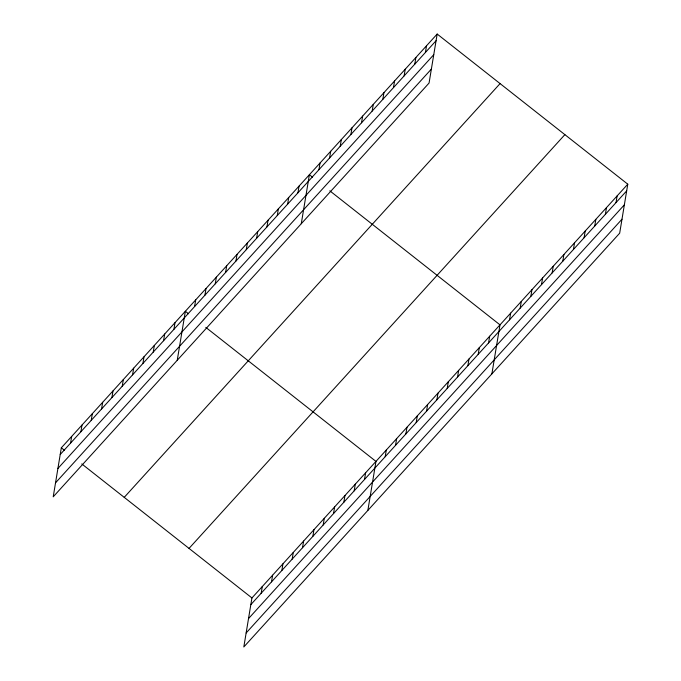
<?xml version="1.0" encoding="UTF-8"?>
<svg xmlns="http://www.w3.org/2000/svg" width="681" height="681" viewBox="0 0 681 681"><rect width="100%" height="100%" fill="white"/><g stroke="black" fill="none" stroke-linecap="round" stroke-linejoin="round"><path stroke-width="1.02" d="M437.176 34.05L61.324 447.817L53.22 496.815L429.064 83.048L437.176 34.05L627.78 184.185L619.676 233.183L243.824 646.95L251.936 597.952L627.78 184.185M70.56 443.118L71.667 436.436M80.894 431.737L82.001 425.063M91.228 420.364L92.335 413.682M101.563 408.983L102.669 402.301M111.897 397.602L113.003 390.92M122.239 386.221L123.346 379.547M132.574 374.848L133.68 368.166M142.908 363.467L144.014 356.784M153.242 352.086L154.349 345.412M163.576 340.713L164.683 334.03M173.919 329.332L175.017 322.649M177.247 360.275L185.36 311.277L188.501 313.754M194.587 306.578L195.694 299.895M204.921 295.196L206.028 288.514M215.256 283.815L216.362 277.141M225.598 272.443L226.696 265.76M235.932 261.061L237.039 254.379M246.267 249.68L247.373 242.998M256.601 238.299L257.707 231.625M266.935 226.926L268.042 220.244M277.269 215.545L278.376 208.863M287.612 204.164L288.718 197.49M297.946 192.791L299.053 186.109M301.274 223.726L309.387 174.728L312.528 177.205M318.929 169.688L320.036 163.006M329.578 157.966L330.685 151.284M261.172 593.253L262.279 586.571M340.228 146.236L341.334 139.562M271.506 581.872L272.613 575.198M350.877 134.515L351.983 127.841M281.84 570.499L282.947 563.817M361.526 122.793L362.632 116.111M292.175 559.118L293.281 552.436M372.175 111.071L373.282 104.389M302.509 547.737L303.615 541.063M382.824 99.349L383.931 92.667M312.851 536.356L313.95 529.682M393.473 87.619L394.58 80.945M323.186 524.983L324.292 518.301M404.122 75.897L405.229 69.224M333.52 513.602L334.626 506.919M414.772 64.176L415.878 57.493M343.854 502.22L344.961 495.547M425.421 52.454L426.527 45.772M354.188 490.848L355.295 484.165M364.522 479.467L365.629 472.784M367.859 510.409L375.972 461.412L205.798 327.374M385.199 456.713L386.306 450.03M395.533 445.331L396.64 438.649M405.867 433.95L406.974 427.276M416.202 422.578L417.308 415.895M426.544 411.196L427.642 404.514M436.879 399.815L437.985 393.141M447.213 388.442L448.319 381.76M457.547 377.061L458.653 370.379M467.881 365.68L468.988 358.998M478.215 354.299L479.322 347.625M488.558 342.926L489.665 336.244M491.886 373.86L499.999 324.863L329.825 190.833M509.541 319.823L510.648 313.141M520.19 308.101L521.297 301.419M530.84 296.371L531.946 289.697M541.489 284.649L542.595 277.976M552.138 272.928L553.244 266.245M562.787 261.206L563.894 254.524M573.436 249.484L574.543 242.802M584.085 237.754L585.192 231.08M594.734 226.032L595.832 219.359M605.383 214.311L606.482 207.628M616.033 202.589L617.131 195.907M60.226 454.499L436.07 40.732M57.911 468.46L433.754 54.693M55.527 482.846L431.371 69.079M124.231 497.36L500.075 83.593M189.037 548.409L564.881 134.642M250.829 604.634L626.682 190.867M248.522 618.595L624.366 204.828M246.139 632.981L621.983 219.222M61.324 447.817L64.474 450.294M81.771 463.914L251.936 597.952"/></g></svg>
